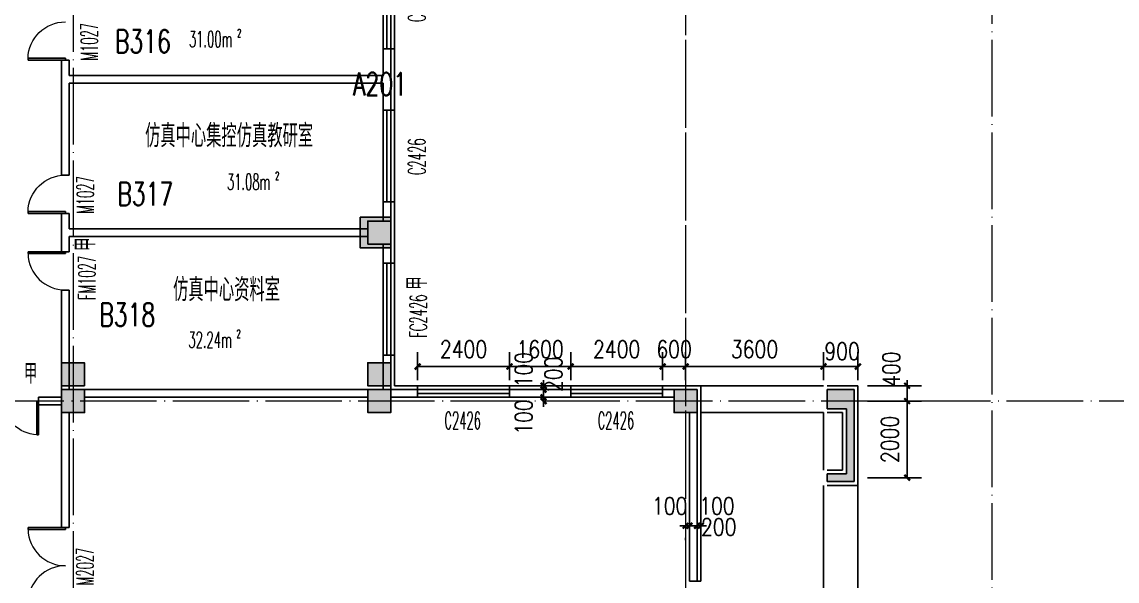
# Model space of a CAD drawing. Extents: x 1417642 to 3570900, y 124798 to 1191112.
# Drawn here: x 1523675 to 1552280, y 407695 to 422296 of the extents above; entities that cross this region are included whole.
import ezdxf

# ---------------------------------------------------------------- set-up
doc = ezdxf.new("R2010")
doc.units = 0
doc.header["$LTSCALE"] = 1000
doc.header["$MEASUREMENT"] = 0
doc.linetypes.add('DOTE', pattern=[2.42, 2, -0.2, 0.02, -0.2])
doc.layers.get('0').update_dxf_attribs({"linetype": 'CONTINUOUS'})
doc.layers.get('Defpoints').update_dxf_attribs({"linetype": 'CONTINUOUS'})
for name, color, linetype in [('colu', 2, 'CONTINUOUS'), ('COLUMN', 9, 'CONTINUOUS'), ('DOTE', 1, 'DOTE'), ('PUB_DIM', 3, 'CONTINUOUS'), ('PUB_HATCH', 8, 'CONTINUOUS'), ('PUB_TEXT', 40, 'CONTINUOUS'), ('SPACE', 7, 'CONTINUOUS'), ('SURFACE', 6, 'CONTINUOUS'), ('tiaozheng', 20, 'CONTINUOUS'), ('WALL', 4, 'CONTINUOUS'), ('WINDOW', 2, 'CONTINUOUS'), ('WINDOW_TEXT', 7, 'CONTINUOUS'), ('填充', 252, 'CONTINUOUS'), ('柱填充', 8, 'CONTINUOUS'), ('柱填充 @ 1', 8, 'CONTINUOUS'), ('立面造型', 40, 'CONTINUOUS')]:
    doc.layers.add(name, color=color, linetype=linetype)
doc.styles.add('_TCH_SPACE', font='ROMANS', dxfattribs={"width": 0.7, "height": 5, "bigfont": 'Z'})
doc.styles.add('_TCH_WINDOW', font='ROMANS.shx', dxfattribs={"width": 0.7, "height": 400, "bigfont": 'Z.shx'})
doc.styles.add('DIM_FONT', font='SIMPLEX.shx', dxfattribs={"width": 0.8})
doc.styles.add('Z', font='ROMANS', dxfattribs={"width": 0.7, "bigfont": 'Z'})
doc.dimstyles.new('DIMN150', dxfattribs={"dimscale": 1.5, "dimtxt": 300, "dimasz": 100, "dimexe": 250, "dimexo": 300, "dimgap": 150, "dimtad": 1, "dimdec": 0, "dimzin": 0, "dimdsep": 46, "dimtxsty": 'DIM_FONT', "dimblk": 'ARCHTICK', "dimcen": 0.09, "dimdle": 1.5, "dimclrt": 7, "dimazin": 2, "dimtfac": 1, "dimtdec": 0, "dimtix": 1, "dimtmove": 2, "dimatfit": 3, "dimldrblk": 'ARCHTICK', "dimfxl": 1, "dimtolj": 1, "dimtzin": 0, "dimarcsym": 0})

# ---------------------------------------------------------------- blocks, each defined once
blk = doc.blocks.new('5873')
at = {"layer": '柱填充 @ 1', "ltscale": 1000}
for points in [[(1588828, 714085), (1589428, 714085), (1589428, 713485), (1588828, 713485)], [(1596828, 714085), (1597428, 714085), (1597428, 713485), (1596828, 713485)], [(1604828, 714085), (1605428, 714085), (1605428, 713485), (1604828, 713485)]]:
    blk.add_hatch(color=256, dxfattribs=at).paths.add_polyline_path(points)
at = {"layer": 'colu', "ltscale": 1000}
for points in [[(1588828, 714085), (1589428, 714085), (1589428, 713485), (1588828, 713485)], [(1596828, 714085), (1597428, 714085), (1597428, 713485), (1596828, 713485)], [(1604828, 714085), (1605428, 714085), (1605428, 713485), (1604828, 713485)]]:
    blk.add_lwpolyline(points, close=True, dxfattribs=at)
blk = doc.blocks.new('i89')
at = {"layer": '柱填充'}
h = blk.add_hatch(color=256, dxfattribs=at)
h.paths.add_polyline_path([(1555333, 501498), (1555333, 502098), (1554733, 502098), (1554733, 501498)])
h.paths.add_polyline_path([(1525733, 501498), (1525733, 502098), (1525133, 502098), (1525133, 501498)])
h.paths.add_polyline_path([(1517733, 501498), (1517733, 502098), (1517133, 502098), (1517133, 501498)])
h.paths.add_polyline_path([(1509733, 501498), (1509733, 502098), (1509133, 502098), (1509133, 501498)])
h.paths.add_polyline_path([(1501733, 501498), (1501733, 502098), (1501133, 502098), (1501133, 501498)])
h.paths.add_polyline_path([(1498133, 501498), (1498133, 502098), (1497533, 502098), (1497533, 501498)])
h.paths.add_polyline_path([(1498133, 529448), (1498133, 530148), (1497433, 530148), (1497433, 529448)])
h.paths.add_polyline_path([(1498133, 537448), (1498133, 538148), (1497433, 538148), (1497433, 537448)])
h.paths.add_polyline_path([(1541783, 545398), (1541783, 546098), (1541083, 546098), (1541083, 545398)])
h.paths.add_polyline_path([(1565333, 559098), (1565333, 559698), (1564733, 559698), (1564733, 559098)])
h.paths.add_polyline_path([(1565383, 549098), (1565383, 549798), (1564683, 549798), (1564683, 549098)])
h.paths.add_polyline_path([(1565333, 545498), (1565333, 546098), (1564733, 546098), (1564733, 545498)])
h.paths.add_polyline_path([(1565383, 538098), (1564683, 538098), (1564683, 537498), (1565383, 537498)])
h.paths.add_polyline_path([(1565333, 529498), (1565333, 530098), (1564733, 530098), (1564733, 529498)])
h.paths.add_polyline_path([(1565333, 519498), (1565333, 520098), (1564733, 520098), (1564733, 519498)])
h.paths.add_polyline_path([(1565333, 511498), (1565333, 512098), (1564733, 512098), (1564733, 511498)])
h.paths.add_polyline_path([(1565333, 501498), (1565333, 502098), (1564733, 502098), (1564733, 501498)])
h.paths.add_polyline_path([(1555333, 559098), (1555333, 559698), (1554733, 559698), (1554733, 559098)])
h.paths.add_polyline_path([(1555333, 549098), (1555333, 549698), (1554733, 549698), (1554733, 549098)])
h.paths.add_polyline_path([(1555333, 545498), (1555333, 546098), (1554733, 546098), (1554733, 545498)])
h.paths.add_polyline_path([(1555333, 537498), (1555333, 538098), (1554733, 538098), (1554733, 537498)])
h.paths.add_polyline_path([(1555433, 529448), (1555433, 530148), (1554733, 530148), (1554733, 529448)])
h.paths.add_polyline_path([(1555433, 519448), (1555433, 520148), (1554733, 520148), (1554733, 519448)])
h.paths.add_polyline_path([(1555433, 511498), (1555433, 512198), (1554733, 512198), (1554733, 511498)])
h.paths.add_polyline_path([(1551733, 557298), (1551733, 557898), (1551133, 557898), (1551133, 557298)])
h.paths.add_polyline_path([(1551783, 549098), (1551783, 549798), (1551083, 549798), (1551083, 549098)])
h.paths.add_polyline_path([(1551733, 545498), (1551733, 546098), (1551133, 546098), (1551133, 545498)])
h.paths.add_polyline_path([(1551733, 537498), (1551733, 538098), (1551133, 538098), (1551133, 537498)])
h.paths.add_polyline_path([(1551733, 529498), (1551733, 530098), (1551133, 530098), (1551133, 529498)])
h.paths.add_polyline_path([(1551733, 519498), (1551733, 520098), (1551133, 520098), (1551133, 519498)])
h.paths.add_polyline_path([(1551783, 511498), (1551783, 512198), (1551083, 512198), (1551083, 511498)])
h.paths.add_polyline_path([(1551733, 501498), (1551733, 502098), (1551133, 502098), (1551133, 501498)])
h.paths.add_polyline_path([(1541733, 559098), (1541733, 559698), (1541133, 559698), (1541133, 559098)])
h.paths.add_polyline_path([(1541733, 557298), (1541733, 557898), (1541133, 557898), (1541133, 557298)])
h.paths.add_polyline_path([(1541783, 549098), (1541783, 549798), (1541083, 549798), (1541083, 549098)])
h.paths.add_polyline_path([(1541733, 537498), (1541733, 538298), (1541133, 538298), (1541133, 537498)])
h.paths.add_polyline_path([(1541733, 519298), (1541733, 520098), (1541133, 520098), (1541133, 519298)])
h.paths.add_polyline_path([(1541833, 511498), (1541833, 512298), (1541033, 512298), (1541033, 511498)])
h.paths.add_polyline_path([(1541733, 501498), (1541733, 502098), (1541133, 502098), (1541133, 501498)])
h.paths.add_polyline_path([(1533733, 559098), (1533733, 559698), (1533133, 559698), (1533133, 559098)])
h.paths.add_polyline_path([(1533783, 549098), (1533783, 549798), (1533083, 549798), (1533083, 549098)])
h.paths.add_polyline_path([(1533733, 545498), (1533733, 546098), (1533133, 546098), (1533133, 545498)])
h.paths.add_polyline_path([(1533733, 537498), (1533733, 538298), (1533133, 538298), (1533133, 537498)])
h.paths.add_polyline_path([(1533733, 519298), (1533733, 520098), (1533133, 520098), (1533133, 519298)])
h.paths.add_polyline_path([(1533833, 511498), (1533833, 512298), (1533033, 512298), (1533033, 511498)])
h.paths.add_polyline_path([(1533733, 501498), (1533733, 502098), (1533133, 502098), (1533133, 501498)])
h.paths.add_polyline_path([(1525733, 559098), (1525733, 559698), (1525133, 559698), (1525133, 559098)])
h.paths.add_polyline_path([(1525783, 549098), (1525783, 549798), (1525083, 549798), (1525083, 549098)])
h.paths.add_polyline_path([(1525733, 545498), (1525733, 546098), (1525133, 546098), (1525133, 545498)])
h.paths.add_polyline_path([(1525733, 537498), (1525733, 538298), (1525133, 538298), (1525133, 537498)])
h.paths.add_polyline_path([(1525733, 519298), (1525733, 520098), (1525133, 520098), (1525133, 519298)])
h.paths.add_polyline_path([(1525833, 511498), (1525833, 512298), (1525033, 512298), (1525033, 511498)])
h.paths.add_polyline_path([(1517733, 559098), (1517733, 559698), (1517133, 559698), (1517133, 559098)])
h.paths.add_polyline_path([(1517783, 549098), (1517783, 549798), (1517083, 549798), (1517083, 549098)])
h.paths.add_polyline_path([(1517733, 545498), (1517733, 546098), (1517133, 546098), (1517133, 545498)])
h.paths.add_polyline_path([(1517733, 537498), (1517733, 538298), (1517133, 538298), (1517133, 537498)])
h.paths.add_polyline_path([(1517733, 519298), (1517733, 520098), (1517133, 520098), (1517133, 519298)])
h.paths.add_polyline_path([(1517833, 511498), (1517833, 512298), (1517033, 512298), (1517033, 511498)])
h.paths.add_polyline_path([(1509733, 559098), (1509733, 559698), (1509133, 559698), (1509133, 559098)])
h.paths.add_polyline_path([(1509783, 549098), (1509783, 549798), (1509083, 549798), (1509083, 549098)])
h.paths.add_polyline_path([(1509733, 545498), (1509733, 546098), (1509133, 546098), (1509133, 545498)])
h.paths.add_polyline_path([(1509733, 537498), (1509733, 538298), (1509133, 538298), (1509133, 537498)])
h.paths.add_polyline_path([(1509733, 519298), (1509733, 520098), (1509133, 520098), (1509133, 519298)])
h.paths.add_polyline_path([(1509833, 511498), (1509833, 512298), (1509033, 512298), (1509033, 511498)])
h.paths.add_polyline_path([(1509733, 480798), (1509733, 481398), (1509133, 481398), (1509133, 480798)])
h.paths.add_polyline_path([(1501733, 559098), (1501733, 559698), (1501133, 559698), (1501133, 559098)])
h.paths.add_polyline_path([(1501733, 549098), (1501733, 549698), (1501133, 549698), (1501133, 549098)])
h.paths.add_polyline_path([(1501733, 545498), (1501733, 546098), (1501133, 546098), (1501133, 545498)])
h.paths.add_polyline_path([(1501733, 537498), (1501733, 538098), (1501133, 538098), (1501133, 537498)])
h.paths.add_polyline_path([(1501733, 529498), (1501733, 530098), (1501133, 530098), (1501133, 529498)])
h.paths.add_polyline_path([(1501733, 519498), (1501733, 520098), (1501133, 520098), (1501133, 519498)])
h.paths.add_polyline_path([(1501833, 511498), (1501833, 512198), (1501133, 512198), (1501133, 511498)])
h.paths.add_polyline_path([(1501733, 480798), (1501733, 481398), (1501133, 481398), (1501133, 480798)])
h.paths.add_polyline_path([(1498133, 559098), (1498133, 559698), (1497533, 559698), (1497533, 559098)])
h.paths.add_polyline_path([(1498183, 549098), (1498183, 549798), (1497483, 549798), (1497483, 549098)])
h.paths.add_polyline_path([(1498133, 545498), (1498133, 546098), (1497533, 546098), (1497533, 545498)])
h.paths.add_polyline_path([(1498133, 519448), (1498133, 520148), (1497433, 520148), (1497433, 519448)])
h.paths.add_polyline_path([(1498133, 511448), (1498133, 512148), (1497433, 512148), (1497433, 511448)])
h.paths.add_polyline_path([(1498133, 480798), (1498133, 481398), (1497533, 481398), (1497533, 480798)])
h.paths.add_polyline_path([(1488133, 559098), (1488133, 559698), (1487533, 559698), (1487533, 559098)])
h.paths.add_polyline_path([(1488233, 549098), (1488233, 549798), (1487533, 549798), (1487533, 549098)])
h.paths.add_polyline_path([(1488133, 545498), (1488133, 546098), (1487533, 546098), (1487533, 545498)])
h.paths.add_polyline_path([(1488133, 537498), (1488133, 538098), (1487533, 538098), (1487533, 537498)])
h.paths.add_polyline_path([(1488133, 529498), (1488133, 530098), (1487533, 530098), (1487533, 529498)])
h.paths.add_polyline_path([(1488133, 519498), (1488133, 520098), (1487533, 520098), (1487533, 519498)])
h.paths.add_polyline_path([(1488133, 511498), (1488133, 512098), (1487533, 512098), (1487533, 511498)])
h.paths.add_polyline_path([(1488133, 501498), (1488133, 502098), (1487533, 502098), (1487533, 501498)])
h.paths.add_polyline_path([(1488133, 480798), (1488133, 481398), (1487533, 481398), (1487533, 480798)])
h.paths.add_polyline_path([(1498133, 484398), (1498133, 485198), (1497433, 485198), (1497433, 484398)])
h.paths.add_polyline_path([(1498134, 496298), (1498134, 497098), (1497433, 497098), (1497433, 496298)])
h.paths.add_polyline_path([(1487533, 497098), (1487533, 496298), (1488233, 496298), (1488233, 497098)])
h.paths.add_polyline_path([(1487533, 485198), (1487533, 484398), (1488233, 484398), (1488233, 485198)])
h.paths.add_polyline_path([(1509733, 496298), (1509733, 497098), (1509033, 497098), (1509033, 496298)])
h.paths.add_polyline_path([(1509733, 484398), (1509733, 485198), (1509033, 485198), (1509033, 484398)])
blk.add_hatch(color=256, dxfattribs=at).paths.add_polyline_path([(1508934, 485198), (1509032, 485198), (1509032, 484398), (1508934, 484398)])
at = {"layer": 'colu'}
for points in [[(1509733, 484398), (1509733, 485198), (1508933, 485198), (1508933, 484398)], [(1501733, 480798), (1501733, 481398), (1501133, 481398), (1501133, 480798)], [(1509733, 480798), (1509733, 481398), (1509133, 481398), (1509133, 480798)]]:
    blk.add_lwpolyline(points, close=True, dxfattribs=at)
blk = doc.blocks.new('_ArchTick')
at = {"color": 0, "linetype": 'ByBlock', "const_width": 0.4}
blk.add_lwpolyline([(-0.5, -0.5), (0.5, 0.5)], dxfattribs=at)
blk = doc.blocks.new('*D1655')
at = {"layer": 'Defpoints', "color": 0}
for p in [(1541010, 409277), (1541110, 409277), (1541110, 409140)]:
    blk.add_point(p, dxfattribs=at)
at = {"layer": 'PUB_DIM', "color": 0, "lineweight": -2}
for p, q in [((1541010, 409140), (1540860, 409140)), ((1541010, 409140), (1541110, 409140)), ((1541110, 409140), (1541260, 409140)), ((1541010, 408827), (1541010, 408765)), ((1541110, 408827), (1541110, 408765))]:
    blk.add_line(p, q, dxfattribs=at)
at = {"layer": 'PUB_DIM', "color": 0, "lineweight": -2, "xscale": 150, "yscale": 150, "zscale": 150}
blk.add_blockref('_ArchTick', (1541010, 409140), dxfattribs=at)
at = {"layer": 'PUB_DIM', "color": 0, "lineweight": -2, "xscale": 150, "yscale": 150, "zscale": 150, "rotation": 180}
blk.add_blockref('_ArchTick', (1541110, 409140), dxfattribs=at)
at = {"layer": 'PUB_DIM', "color": 7, "insert": (1540593, 409657), "char_height": 450, "attachment_point": 5, "style": 'DIM_FONT'}
blk.add_mtext('\\A1;100', dxfattribs=at)
blk = doc.blocks.new('*D1656')
at = {"layer": 'Defpoints', "color": 0}
for p in [(1541110, 409277), (1541310, 409277), (1541310, 409140)]:
    blk.add_point(p, dxfattribs=at)
at = {"layer": 'PUB_DIM', "color": 0, "lineweight": -2}
for p, q in [((1541110, 409140), (1540960, 409140)), ((1541110, 409140), (1541310, 409140)), ((1541310, 409140), (1541460, 409140)), ((1541110, 408827), (1541110, 408765)), ((1541310, 408827), (1541310, 408765))]:
    blk.add_line(p, q, dxfattribs=at)
at = {"layer": 'PUB_DIM', "color": 0, "lineweight": -2, "xscale": 150, "yscale": 150, "zscale": 150}
blk.add_blockref('_ArchTick', (1541110, 409140), dxfattribs=at)
at = {"layer": 'PUB_DIM', "color": 0, "lineweight": -2, "xscale": 150, "yscale": 150, "zscale": 150, "rotation": 180}
blk.add_blockref('_ArchTick', (1541310, 409140), dxfattribs=at)
at = {"layer": 'PUB_DIM', "color": 7, "insert": (1541875, 409109), "char_height": 450, "attachment_point": 5, "style": 'DIM_FONT'}
blk.add_mtext('\\A1;200', dxfattribs=at)
blk = doc.blocks.new('*D1657')
at = {"layer": 'Defpoints', "color": 0}
for p in [(1541310, 409277), (1541410, 409277), (1541410, 409140)]:
    blk.add_point(p, dxfattribs=at)
at = {"layer": 'PUB_DIM', "color": 0, "lineweight": -2}
for p, q in [((1541310, 409140), (1541160, 409140)), ((1541310, 409140), (1541410, 409140)), ((1541410, 409140), (1541560, 409140)), ((1541310, 408827), (1541310, 408765)), ((1541410, 408827), (1541410, 408765))]:
    blk.add_line(p, q, dxfattribs=at)
at = {"layer": 'PUB_DIM', "color": 0, "lineweight": -2, "xscale": 150, "yscale": 150, "zscale": 150}
blk.add_blockref('_ArchTick', (1541310, 409140), dxfattribs=at)
at = {"layer": 'PUB_DIM', "color": 0, "lineweight": -2, "xscale": 150, "yscale": 150, "zscale": 150, "rotation": 180}
blk.add_blockref('_ArchTick', (1541410, 409140), dxfattribs=at)
at = {"layer": 'PUB_DIM', "color": 7, "insert": (1541828, 409657), "char_height": 450, "attachment_point": 5, "style": 'DIM_FONT'}
blk.add_mtext('\\A1;100', dxfattribs=at)
blk = doc.blocks.new('*D1658')
at = {"layer": 'Defpoints', "color": 0}
for p in [(1537299, 412795), (1537356, 412795), (1537356, 412695)]:
    blk.add_point(p, dxfattribs=at)
at = {"layer": 'PUB_DIM', "color": 0, "lineweight": -2}
for p, q in [((1536906, 412795), (1536924, 412795)), ((1537299, 412795), (1537299, 412945)), ((1537299, 412695), (1537299, 412795)), ((1536906, 412695), (1536924, 412695)), ((1537299, 412695), (1537299, 412545))]:
    blk.add_line(p, q, dxfattribs=at)
at = {"layer": 'PUB_DIM', "color": 0, "lineweight": -2, "xscale": 150, "yscale": 150, "zscale": 150}
for p, rotation in [((1537299, 412795), 270), ((1537299, 412695), 90)]:
    blk.add_blockref('_ArchTick', p, dxfattribs=dict(at, rotation=rotation))
at = {"layer": 'PUB_DIM', "color": 7, "insert": (1536781, 413213), "char_height": 450, "attachment_point": 5, "rotation": 90, "style": 'DIM_FONT'}
blk.add_mtext('\\A1;100', dxfattribs=at)
blk = doc.blocks.new('*D1659')
at = {"layer": 'Defpoints', "color": 0}
for p in [(1537299, 412695), (1537356, 412695), (1537356, 412495)]:
    blk.add_point(p, dxfattribs=at)
at = {"layer": 'PUB_DIM', "color": 0, "lineweight": -2}
for p, q in [((1537299, 412695), (1537299, 412845)), ((1536906, 412695), (1536924, 412695)), ((1536906, 412495), (1536924, 412495)), ((1537299, 412495), (1537299, 412695)), ((1537299, 412495), (1537299, 412345))]:
    blk.add_line(p, q, dxfattribs=at)
at = {"layer": 'PUB_DIM', "color": 0, "lineweight": -2, "xscale": 150, "yscale": 150, "zscale": 150}
for p, rotation in [((1537299, 412695), 270), ((1537299, 412495), 90)]:
    blk.add_blockref('_ArchTick', p, dxfattribs=dict(at, rotation=rotation))
at = {"layer": 'PUB_DIM', "color": 7, "insert": (1537558, 413094), "char_height": 450, "attachment_point": 5, "rotation": 90, "style": 'DIM_FONT'}
blk.add_mtext('\\A1;200', dxfattribs=at)
blk = doc.blocks.new('*D1660')
at = {"layer": 'Defpoints', "color": 0}
for p in [(1537299, 412495), (1537356, 412495), (1537356, 412395)]:
    blk.add_point(p, dxfattribs=at)
at = {"layer": 'PUB_DIM', "color": 0, "lineweight": -2}
for p, q in [((1536906, 412495), (1536924, 412495)), ((1537299, 412495), (1537299, 412645)), ((1537299, 412395), (1537299, 412495)), ((1536906, 412395), (1536924, 412395)), ((1537299, 412395), (1537299, 412245))]:
    blk.add_line(p, q, dxfattribs=at)
at = {"layer": 'PUB_DIM', "color": 0, "lineweight": -2, "xscale": 150, "yscale": 150, "zscale": 150}
for p, rotation in [((1537299, 412495), 270), ((1537299, 412395), 90)]:
    blk.add_blockref('_ArchTick', p, dxfattribs=dict(at, rotation=rotation))
at = {"layer": 'PUB_DIM', "color": 7, "insert": (1536781, 411978), "char_height": 450, "attachment_point": 5, "rotation": 90, "style": 'DIM_FONT'}
blk.add_mtext('\\A1;100', dxfattribs=at)
blk = doc.blocks.new('*D1752')
at = {"layer": 'Defpoints', "color": 0}
for p in [(1545310, 412795), (1546796, 412795), (1545310, 412395)]:
    blk.add_point(p, dxfattribs=at)
at = {"layer": 'PUB_DIM', "color": 0, "lineweight": -2}
for p, q in [((1545760, 412795), (1547171, 412795)), ((1546796, 412795), (1546796, 412945)), ((1546796, 412395), (1546796, 412795)), ((1545760, 412395), (1547171, 412395)), ((1546796, 412395), (1546796, 412245))]:
    blk.add_line(p, q, dxfattribs=at)
at = {"layer": 'PUB_DIM', "color": 0, "lineweight": -2, "xscale": 150, "yscale": 150, "zscale": 150}
for p, rotation in [((1546796, 412795), 270), ((1546796, 412395), 90)]:
    blk.add_blockref('_ArchTick', p, dxfattribs=dict(at, rotation=rotation))
at = {"layer": 'PUB_DIM', "color": 7, "insert": (1546383, 413229), "char_height": 450, "attachment_point": 5, "rotation": 90, "style": 'DIM_FONT'}
blk.add_mtext('\\A1;400', dxfattribs=at)
blk = doc.blocks.new('*D1753')
at = {"layer": 'Defpoints', "color": 0}
for p in [(1545310, 412395), (1546796, 412395), (1545310, 410395)]:
    blk.add_point(p, dxfattribs=at)
at = {"layer": 'PUB_DIM', "color": 0, "lineweight": -2}
for p, q in [((1545760, 412395), (1547171, 412395)), ((1546796, 410393), (1546796, 412398)), ((1545760, 410395), (1547171, 410395))]:
    blk.add_line(p, q, dxfattribs=at)
at = {"layer": 'PUB_DIM', "color": 0, "lineweight": -2, "xscale": 150, "yscale": 150, "zscale": 150}
for p, rotation in [((1546796, 412395), 90), ((1546796, 410395), 270)]:
    blk.add_blockref('_ArchTick', p, dxfattribs=dict(at, rotation=rotation))
at = {"layer": 'PUB_DIM', "color": 7, "insert": (1546346, 411395), "char_height": 450, "attachment_point": 5, "rotation": 90, "style": 'DIM_FONT'}
blk.add_mtext('\\A1;2000', dxfattribs=at)
blk = doc.blocks.new('*D2309')
at = {"layer": 'Defpoints', "color": 0}
for p in [(1545510, 413298), (1544610, 412495), (1545510, 412495)]:
    blk.add_point(p, dxfattribs=at)
at = {"layer": 'PUB_DIM', "color": 0, "lineweight": -2}
for p, q in [((1544610, 412945), (1544610, 413673)), ((1545510, 412945), (1545510, 413673)), ((1544608, 413298), (1545513, 413298))]:
    blk.add_line(p, q, dxfattribs=at)
at = {"layer": 'PUB_DIM', "color": 0, "lineweight": -2, "xscale": 150, "yscale": 150, "zscale": 150, "rotation": 180}
blk.add_blockref('_ArchTick', (1544610, 413298), dxfattribs=at)
at = {"layer": 'PUB_DIM', "color": 0, "lineweight": -2, "xscale": 150, "yscale": 150, "zscale": 150}
blk.add_blockref('_ArchTick', (1545510, 413298), dxfattribs=at)
at = {"layer": 'PUB_DIM', "color": 7, "insert": (1545097, 413697), "char_height": 450, "attachment_point": 5, "style": 'DIM_FONT'}
blk.add_mtext('\\A1;900', dxfattribs=at)
blk = doc.blocks.new('*D2310')
at = {"layer": 'Defpoints', "color": 0}
for p in [(1544610, 413298), (1541010, 412495), (1544610, 412495)]:
    blk.add_point(p, dxfattribs=at)
at = {"layer": 'PUB_DIM', "color": 0, "lineweight": -2}
for p, q in [((1541010, 412945), (1541010, 413673)), ((1544610, 412945), (1544610, 413673)), ((1541008, 413298), (1544613, 413298))]:
    blk.add_line(p, q, dxfattribs=at)
at = {"layer": 'PUB_DIM', "color": 0, "lineweight": -2, "xscale": 150, "yscale": 150, "zscale": 150, "rotation": 180}
blk.add_blockref('_ArchTick', (1541010, 413298), dxfattribs=at)
at = {"layer": 'PUB_DIM', "color": 0, "lineweight": -2, "xscale": 150, "yscale": 150, "zscale": 150}
blk.add_blockref('_ArchTick', (1544610, 413298), dxfattribs=at)
at = {"layer": 'PUB_DIM', "color": 7, "insert": (1542810, 413748), "char_height": 450, "attachment_point": 5, "style": 'DIM_FONT'}
blk.add_mtext('\\A1;3600', dxfattribs=at)
blk = doc.blocks.new('*D2311')
at = {"layer": 'Defpoints', "color": 0}
for p in [(1541010, 413298), (1540410, 412495), (1541010, 412495)]:
    blk.add_point(p, dxfattribs=at)
at = {"layer": 'PUB_DIM', "color": 0, "lineweight": -2}
for p, q in [((1540410, 412945), (1540410, 413673)), ((1541010, 412945), (1541010, 413673)), ((1540410, 413298), (1540260, 413298)), ((1540410, 413298), (1541010, 413298)), ((1541010, 413298), (1541160, 413298))]:
    blk.add_line(p, q, dxfattribs=at)
at = {"layer": 'PUB_DIM', "color": 0, "lineweight": -2, "xscale": 150, "yscale": 150, "zscale": 150}
blk.add_blockref('_ArchTick', (1540410, 413298), dxfattribs=at)
at = {"layer": 'PUB_DIM', "color": 0, "lineweight": -2, "xscale": 150, "yscale": 150, "zscale": 150, "rotation": 180}
blk.add_blockref('_ArchTick', (1541010, 413298), dxfattribs=at)
at = {"layer": 'PUB_DIM', "color": 7, "insert": (1540710, 413748), "char_height": 450, "attachment_point": 5, "style": 'DIM_FONT'}
blk.add_mtext('\\A1;600', dxfattribs=at)
blk = doc.blocks.new('*D2312')
at = {"layer": 'Defpoints', "color": 0}
for p in [(1540410, 413298), (1538010, 412495), (1540410, 412495)]:
    blk.add_point(p, dxfattribs=at)
at = {"layer": 'PUB_DIM', "color": 0, "lineweight": -2}
for p, q in [((1538010, 412945), (1538010, 413673)), ((1540410, 412945), (1540410, 413673)), ((1538008, 413298), (1540413, 413298))]:
    blk.add_line(p, q, dxfattribs=at)
at = {"layer": 'PUB_DIM', "color": 0, "lineweight": -2, "xscale": 150, "yscale": 150, "zscale": 150, "rotation": 180}
blk.add_blockref('_ArchTick', (1538010, 413298), dxfattribs=at)
at = {"layer": 'PUB_DIM', "color": 0, "lineweight": -2, "xscale": 150, "yscale": 150, "zscale": 150}
blk.add_blockref('_ArchTick', (1540410, 413298), dxfattribs=at)
at = {"layer": 'PUB_DIM', "color": 7, "insert": (1539210, 413748), "char_height": 450, "attachment_point": 5, "style": 'DIM_FONT'}
blk.add_mtext('\\A1;2400', dxfattribs=at)
blk = doc.blocks.new('*D2313')
at = {"layer": 'Defpoints', "color": 0}
for p in [(1538010, 413298), (1536410, 412495), (1538010, 412495)]:
    blk.add_point(p, dxfattribs=at)
at = {"layer": 'PUB_DIM', "color": 0, "lineweight": -2}
for p, q in [((1536410, 412945), (1536410, 413673)), ((1538010, 412945), (1538010, 413673)), ((1536410, 413298), (1536260, 413298)), ((1536410, 413298), (1538010, 413298)), ((1538010, 413298), (1538160, 413298))]:
    blk.add_line(p, q, dxfattribs=at)
at = {"layer": 'PUB_DIM', "color": 0, "lineweight": -2, "xscale": 150, "yscale": 150, "zscale": 150}
blk.add_blockref('_ArchTick', (1536410, 413298), dxfattribs=at)
at = {"layer": 'PUB_DIM', "color": 0, "lineweight": -2, "xscale": 150, "yscale": 150, "zscale": 150, "rotation": 180}
blk.add_blockref('_ArchTick', (1538010, 413298), dxfattribs=at)
at = {"layer": 'PUB_DIM', "color": 7, "insert": (1537210, 413748), "char_height": 450, "attachment_point": 5, "style": 'DIM_FONT'}
blk.add_mtext('\\A1;1600', dxfattribs=at)
blk = doc.blocks.new('*D2314')
at = {"layer": 'Defpoints', "color": 0}
for p in [(1536410, 413298), (1534010, 412495), (1536410, 412495)]:
    blk.add_point(p, dxfattribs=at)
at = {"layer": 'PUB_DIM', "color": 0, "lineweight": -2}
for p, q in [((1534010, 412945), (1534010, 413673)), ((1536410, 412945), (1536410, 413673)), ((1534008, 413298), (1536413, 413298))]:
    blk.add_line(p, q, dxfattribs=at)
at = {"layer": 'PUB_DIM', "color": 0, "lineweight": -2, "xscale": 150, "yscale": 150, "zscale": 150, "rotation": 180}
blk.add_blockref('_ArchTick', (1534010, 413298), dxfattribs=at)
at = {"layer": 'PUB_DIM', "color": 0, "lineweight": -2, "xscale": 150, "yscale": 150, "zscale": 150}
blk.add_blockref('_ArchTick', (1536410, 413298), dxfattribs=at)
at = {"layer": 'PUB_DIM', "color": 7, "insert": (1535210, 413748), "char_height": 450, "attachment_point": 5, "style": 'DIM_FONT'}
blk.add_mtext('\\A1;2400', dxfattribs=at)
blk = doc.blocks.new('_FZH')
blk.add_lwpolyline([(-0.5, -0.5), (0.5, -0.5), (0.5, 0.5), (-0.5, 0.5)], close=True)
at = {"layer": 'PUB_HATCH'}
blk.add_solid([(-0.5, -0.5), (0.5, -0.5), (-0.5, 0.5), (0.5, 0.5)], dxfattribs=at)
blk = doc.blocks.new('$TCHSYS$WIN2D')
for p, q in [((-0.5, 0.5), (0.5, 0.5)), ((-0.5, 0.5), (-0.5, -0.5)), ((0.5, 0.5), (0.5, -0.5)), ((0.5, 0.167), (-0.5, 0.167)), ((0.5, -0.167), (-0.5, -0.167)), ((-0.5, -0.5), (0.5, -0.5))]:
    blk.add_line(p, q)
blk = doc.blocks.new('$DorLib2D$00000002')
for p, q in [((-0.5, 0), (-0.5, 0.4875)), ((-0.475, 0.4875), (-0.5, 0.4875)), ((-0.475, 0), (-0.475, 0.4875)), ((0.475, 0), (0.475, 0.4875)), ((0.475, 0.4875), (0.5, 0.4875)), ((0.5, 0), (0.5, 0.4875)), ((-0.5, 0), (-0.475, 0)), ((0.5, 0), (0.475, 0))]:
    blk.add_line(p, q)
at = {"lineweight": 13}
for centre, start, end in [((-0.4875, 0), 0, 88.53072), ((0.4875, 0), 91.46928, 180)]:
    blk.add_arc(centre, 0.4875, start, end, dxfattribs=at)
blk = doc.blocks.new('$DorLib2D$00000001')
for p, q in [((0.45, 0.975), (0.5, 0.975)), ((0.45, 0), (0.45, 0.975)), ((0.5, 0), (0.5, 0.975)), ((0.5, 0), (0.45, 0))]:
    blk.add_line(p, q)
at = {"lineweight": 13}
blk.add_arc((0.475, 0), 0.975, 91.4693, 180, dxfattribs=at)

msp = doc.modelspace()

# ---------------------------------------------------------------- hatches: boundary and pattern name
at = {"layer": 'PUB_HATCH'}
for points in [[(1545210.3, 412195.5), (1545410.3, 412695.5), (1544710.3, 412695.5), (1544710.3, 412195.5)], [(1545210.3, 410495.5), (1545410.3, 410295.5), (1545410.3, 412695.5), (1545210.3, 412195.5)], [(1545410.3, 410295.5), (1545210.3, 410495.5), (1544710.3, 410495.5), (1544710.3, 410295.5)]]:
    msp.add_hatch(color=256, dxfattribs=at).paths.add_polyline_path(points)

# ---------------------------------------------------------------- linework, layer by layer
at = {"layer": 'DOTE', "lineweight": 0}
for points in [[(1541010.3, 496846.8), (1541010.3, 385594.9)], [(1549010.3, 496846.8), (1549010.3, 385594.9)], [(1541010.3, 496546.8), (1541010.3, 385594.9)], [(1525010.3, 469495.5), (1525010.3, 385594.9)], [(1597373.8, 412395.5), (1431783.9, 412395.5)]]:
    msp.add_lwpolyline(points, dxfattribs=at)
at = {"layer": 'SURFACE'}
for p, q in [((1533410.3, 421595.4), (1533310.3, 421595.5)), ((1533410.3, 420795.4), (1533410.3, 421595.4)), ((1533410.3, 419995.5), (1533410.3, 420795.5)), ((1533410.3, 419995.5), (1533310.3, 419995.5)), ((1533410.3, 417595.5), (1533310.3, 417595.5)), ((1533410.3, 416795.5), (1533410.3, 417595.5)), ((1533410.3, 415995.5), (1533410.3, 416795.5)), ((1533410.3, 415995.5), (1533310.3, 415995.5)), ((1533410.3, 413595.5), (1533310.3, 413595.5)), ((1533410.3, 412795.5), (1533410.3, 413595.5)), ((1534010.3, 412795.5), (1533410.3, 412795.5)), ((1534010.3, 412795.5), (1534010.3, 412695.5)), ((1536410.3, 412795.5), (1536410.3, 412695.5)), ((1538010.3, 412795.5), (1536410.3, 412795.5)), ((1538010.3, 412795.5), (1538010.3, 412695.5)), ((1540410.3, 412795.5), (1540410.3, 412695.5)), ((1541410.3, 412795.5), (1540410.3, 412795.5)), ((1541410.3, 407695.5), (1541410.3, 412795.5)), ((1545510.3, 412795.5), (1544710.3, 412795.5)), ((1545510.3, 410195.5), (1545510.3, 412795.5)), ((1545110.3, 412095.5), (1544710.3, 412095.5)), ((1545110.3, 410595.5), (1545110.3, 412095.5)), ((1545110.3, 410595.5), (1544710.3, 410595.5)), ((1545510.3, 410195.5), (1544710.3, 410195.5)), ((1541410.3, 407695.5), (1541310.3, 407695.5))]:
    msp.add_line(p, q, dxfattribs=at)
at = {"layer": 'WALL'}
for p, q in [((1533310.3, 421595.5), (1533110.3, 421595.5)), ((1533110.3, 421595.5), (1533110.3, 420895.5)), ((1533310.3, 420795.4), (1533310.3, 421595.5)), ((1524910.3, 421295.6), (1524710.3, 421295.6)), ((1524710.3, 421295.6), (1524710.3, 420795.5)), ((1524910.3, 420895.5), (1524910.3, 421295.6)), ((1524710.3, 420795.5), (1524710.3, 418295.6)), ((1533110.3, 420895.5), (1524910.3, 420895.5)), ((1533310.3, 419995.5), (1533310.3, 420795.5)), ((1533110.3, 420695.5), (1524910.3, 420695.5)), ((1524910.3, 418295.6), (1524910.3, 420695.5)), ((1533110.3, 420695.5), (1533110.3, 419995.5)), ((1533110.3, 419995.5), (1533310.3, 419995.5)), ((1524710.3, 418295.6), (1524910.3, 418295.6)), ((1533310.3, 417595.5), (1533110.3, 417595.5)), ((1533110.3, 417595.5), (1533110.3, 417095.5)), ((1533310.3, 417095.5), (1533310.3, 417595.5)), ((1524910.3, 417295.6), (1524710.3, 417295.6)), ((1524710.3, 417295.6), (1524710.3, 416795.5)), ((1524910.3, 416895.5), (1524910.3, 417295.6)), ((1524710.3, 416795.5), (1524710.3, 416295.3)), ((1532710.3, 416895.5), (1524910.3, 416895.5)), ((1524910.3, 416295.3), (1524910.3, 416695.5)), ((1532710.3, 416695.5), (1524910.3, 416695.5)), ((1533110.3, 416495.5), (1533110.3, 415995.5)), ((1533310.3, 415995.5), (1533310.3, 416495.5)), ((1524710.3, 416295.3), (1524910.3, 416295.3)), ((1533110.3, 415995.5), (1533310.3, 415995.5)), ((1524910.3, 415295.3), (1524710.3, 415295.3)), ((1524710.3, 415295.3), (1524710.3, 412695.5)), ((1524910.3, 412695.5), (1524910.3, 415295.3)), ((1533310.3, 413595.5), (1533110.3, 413595.5)), ((1533110.3, 413595.5), (1533110.3, 412695.5)), ((1533310.3, 412695.5), (1533310.3, 413595.5)), ((1524710.3, 412495.5), (1524110.3, 412495.5)), ((1524110.3, 412495.5), (1524110.3, 412295.5)), ((1532710.3, 412695.5), (1525310.3, 412695.5)), ((1532710.3, 412495.5), (1525310.3, 412495.5)), ((1534010.3, 412695.5), (1533310.3, 412695.5)), ((1533310.3, 412495.5), (1534010.3, 412495.5)), ((1534010.3, 412495.5), (1534010.3, 412695.5)), ((1538010.3, 412695.5), (1536410.3, 412695.5)), ((1536410.3, 412695.5), (1536410.3, 412495.5)), ((1536410.3, 412495.5), (1538010.3, 412495.5)), ((1538010.3, 412495.5), (1538010.3, 412695.5)), ((1540710.3, 412695.5), (1540410.3, 412695.5)), ((1540410.3, 412695.5), (1540410.3, 412495.5)), ((1540410.3, 412495.5), (1540710.3, 412495.5)), ((1545410.3, 412695.5), (1544710.3, 412695.5)), ((1544710.3, 412195.5), (1544710.3, 412695.5)), ((1545410.3, 410295.5), (1545410.3, 412695.5)), ((1524110.3, 412295.5), (1524710.3, 412295.5)), ((1545210.3, 412195.5), (1544710.3, 412195.5)), ((1545210.3, 410495.5), (1545210.3, 412195.5)), ((1524710.3, 412095.5), (1524710.3, 409095.5)), ((1524910.3, 409095.5), (1524910.3, 412095.5)), ((1541110.3, 412095.5), (1541110.3, 407695.5)), ((1541310.3, 407695.5), (1541310.3, 412095.5)), ((1545210.3, 410495.5), (1544710.3, 410495.5)), ((1544710.3, 410295.5), (1544710.3, 410495.5)), ((1545410.3, 410295.5), (1544710.3, 410295.5)), ((1524710.3, 409095.5), (1524910.3, 409095.5)), ((1541110.3, 407695.5), (1541310.3, 407695.5))]:
    msp.add_line(p, q, dxfattribs=at)
at = {"layer": '立面造型'}
for p, q in [((1544610.3, 412795.5), (1541410.3, 412795.5)), ((1544610.3, 412095.5), (1541410.3, 412095.5)), ((1544610.3, 410595.5), (1544610.3, 412095.5)), ((1544610.3, 410195.5), (1544610.3, 393395.5)), ((1545510.3, 410195.5), (1545510.3, 393395.5))]:
    msp.add_line(p, q, dxfattribs=at)

# ---------------------------------------------------------------- block references
at = {"layer": 'COLUMN', "lineweight": 0, "xscale": 600, "yscale": 600, "zscale": 600}
for p in [(1533010.3, 416795.5), (1525010.3, 412395.5), (1533010.3, 412395.5), (1541010.3, 412395.5)]:
    msp.add_blockref('_FZH', p, dxfattribs=at)
at = {"layer": 'tiaozheng'}
for name, p in [('i89', (23577.2, -68002.8)), ('5873', (-64117.3, -301389.9))]:
    msp.add_blockref(name, p, dxfattribs=at)
at = {"layer": 'WINDOW', "color": 2}
ref = msp.add_blockref('$TCHSYS$WIN2D', (1533260.4, 422795.5), dxfattribs=dict(at, xscale=2400, yscale=300, zscale=2400, rotation=89.99542089110581))
ref.add_attrib('A', 'C2426', (1534213.2, 422296.7), dxfattribs={"layer": 'WINDOW_TEXT', "color": 2, "height": 446.25, "rotation": 89.99542, "style": '_TCH_WINDOW', "width": 0.494118})
at = {"layer": 'WINDOW', "lineweight": 0}
ref = msp.add_blockref('$DorLib2D$00000001', (1524810.3, 421795.6), dxfattribs=dict(at, xscale=-1000, yscale=1000, zscale=-1000, rotation=90.00000000000668))
ref.add_attrib('A', 'M1027', (1525656.6, 421286.4), dxfattribs={"layer": 'WINDOW_TEXT', "lineweight": 0, "height": 446.25, "rotation": 90, "style": '_TCH_WINDOW', "width": 0.494118})
at = {"layer": 'WINDOW', "color": 2}
ref = msp.add_blockref('$TCHSYS$WIN2D', (1533260.3, 418795.5), dxfattribs=dict(at, xscale=2400, yscale=300, zscale=2400, rotation=90))
ref.add_attrib('A', 'C2426', (1534213.2, 418296.7), dxfattribs={"layer": 'WINDOW_TEXT', "color": 2, "height": 446.25, "rotation": 90, "style": '_TCH_WINDOW', "width": 0.494118})
at = {"layer": 'WINDOW', "lineweight": 0}
ref = msp.add_blockref('$DorLib2D$00000001', (1524810.3, 417795.6), dxfattribs=dict(at, xscale=-1000, yscale=1000, zscale=-1000, rotation=90.00000000000668))
ref.add_attrib('A', 'M1027', (1525556.6, 417286.4), dxfattribs={"layer": 'WINDOW_TEXT', "lineweight": 0, "height": 446.25, "rotation": 90, "style": '_TCH_WINDOW', "width": 0.494118})
for name, p, xscale, yscale, zscale, rotation in [('$DorLib2D$00000001', (1524810.3, 415795.3), 1000, 1000, 1000, 90.00000000000304), ('$DorLib2D$00000002', (1523210.3, 412395.5), -1800, 1800, -1800, 180)]:
    msp.add_blockref(name, p, dxfattribs=dict(at, xscale=xscale, yscale=yscale, zscale=zscale, rotation=rotation))
at = {"layer": 'WINDOW', "color": 2, "xscale": 2400, "yscale": 300, "zscale": 2400, "rotation": 90}
msp.add_blockref('$TCHSYS$WIN2D', (1533260.3, 414795.5), dxfattribs=at)
at = {"layer": 'WINDOW', "color": 2}
ref = msp.add_blockref('$TCHSYS$WIN2D', (1535210.3, 412645.5), dxfattribs=dict(at, xscale=2400, yscale=-300, zscale=2400, rotation=180))
ref.add_attrib('A', 'C2426', (1534711.5, 411664.8), dxfattribs={"layer": 'WINDOW_TEXT', "color": 2, "height": 446.25, "style": '_TCH_WINDOW', "width": 0.494118})
ref = msp.add_blockref('$TCHSYS$WIN2D', (1539210.3, 412645.5), dxfattribs=dict(at, xscale=2400, yscale=-300, zscale=2400, rotation=180))
ref.add_attrib('A', 'C2426', (1538711.5, 411664.8), dxfattribs={"layer": 'WINDOW_TEXT', "color": 2, "height": 446.25, "style": '_TCH_WINDOW', "width": 0.494118})
at = {"layer": 'WINDOW', "lineweight": 0}
ref = msp.add_blockref('$DorLib2D$00000002', (1524810.3, 408095.5), dxfattribs=dict(at, xscale=2000, yscale=2000, zscale=2000, rotation=90))
ref.add_attrib('A', 'M2027', (1525545.9, 407586.2), dxfattribs={"layer": 'WINDOW_TEXT', "lineweight": 0, "height": 446.25, "rotation": 90, "style": '_TCH_WINDOW', "width": 0.494118})

# ---------------------------------------------------------------- texts
at = {"layer": 'PUB_TEXT', "color": 1, "lineweight": 60, "style": 'Z', "width": 0.7}
for s, p in [('B316', (1526105.6, 421486.9)), ('A201', (1532326.2, 420372.7)), ('B317', (1526169.4, 417504.8)), ('B318', (1525699.3, 414351))]:
    msp.add_text(s, height=600, dxfattribs=at).set_placement(p)
at = {"layer": 'SPACE', "style": '_TCH_SPACE', "width": 0.525}
for s, height, p in [('31.00m', 420, (1528039.7, 421637.8)), ('2', 210, (1529299.7, 421900.3)), ('31.08m', 420, (1529030.9, 417910.6)), ('2', 210, (1530290.9, 418173.1)), ('32.24m', 420, (1528023.9, 413785.7)), ('2', 210, (1529283.9, 414048.2))]:
    msp.add_text(s, height=height, dxfattribs=at).set_placement(p)
at = {"layer": 'WINDOW_TEXT', "style": '_TCH_WINDOW'}
for s, height, width, p in [('甲', 525, 0.7, (1525596, 416317.1)), ('FM1027', 446.25, 0.494118, (1525596, 415036.1))]:
    msp.add_text(s, height=height, rotation=90, dxfattribs=dict(at, width=width)).set_placement(p)
at = {"layer": 'WINDOW_TEXT', "color": 2, "style": '_TCH_WINDOW'}
for s, height, width, p in [('甲', 525, 0.7, (1534252.6, 415301.6)), ('FC2426', 446.25, 0.494118, (1534252.6, 414052.1))]:
    msp.add_text(s, height=height, rotation=90, dxfattribs=dict(at, width=width)).set_placement(p)
at = {"layer": 'WINDOW_TEXT', "style": '_TCH_WINDOW', "width": 0.7}
msp.add_text('甲', height=525, dxfattribs=at).set_placement((1523732.1, 412846.2))
at = {"layer": '填充', "char_height": 600, "width": 5691.759, "attachment_point": 2, "style": '_TCH_WINDOW'}
for s, insert in [('{\\C3;仿真中心集控仿真教研室}', (1529086.2, 419622.7)), ('{\\C3;仿真中心资料室}', (1529020.2, 415603))]:
    msp.add_mtext(s, dxfattribs=dict(at, insert=insert))

# ---------------------------------------------------------------- dimensions: what is measured, and where the dimension line sits
at = {"layer": 'PUB_DIM'}
for p1, p2, distance, picture, middle in [((1534010.3, 412495.5), (1536410.3, 412495.5), 802.4, '*D2314', (1535210.3, 413747.8)), ((1536410.3, 412495.5), (1538010.3, 412495.5), 802.4, '*D2313', (1537210.3, 413747.8)), ((1538010.3, 412495.5), (1540410.3, 412495.5), 802.4, '*D2312', (1539210.3, 413747.8)), ((1540410.3, 412495.5), (1541010.3, 412495.5), 802.4, '*D2311', (1540710.3, 413747.8)), ((1541010.3, 412495.5), (1544610.3, 412495.5), 802.4, '*D2310', (1542810.3, 413747.8)), ((1545310.3, 410395.5), (1545310.3, 412395.5), -1485.7, '*D1753', (1546346, 411395.5))]:
    dim = msp.add_aligned_dim(p1=p1, p2=p2, distance=distance, dimstyle='DIMN150', dxfattribs=at)
    dim.commit()
    dim.dimension.update_dxf_attribs({"geometry": picture, "text_midpoint": middle})
for base, p1, p2, angle, picture, middle in [((1545510.3, 413297.8), (1544610.3, 412495.5), (1545510.3, 412495.5), 0, '*D2309', (1545096.7, 413697.3)), ((1537298.7, 412795.5), (1537355.7, 412695.5), (1537355.7, 412795.5), 90, '*D1658', (1536781.2, 413213.2)), ((1546796, 412795.5), (1545310.3, 412395.5), (1545310.3, 412795.5), 90, '*D1752', (1546383.5, 413229)), ((1537298.7, 412695.5), (1537355.7, 412495.5), (1537355.7, 412695.5), 90, '*D1659', (1537557.9, 413093.6)), ((1537298.7, 412495.5), (1537355.7, 412395.5), (1537355.7, 412495.5), 90, '*D1660', (1536781.2, 411977.7)), ((1541110.3, 409139.8), (1541010.3, 409276.7), (1541110.3, 409276.7), 0, '*D1655', (1540592.5, 409657.3)), ((1541410.3, 409139.8), (1541310.3, 409276.7), (1541410.3, 409276.7), 0, '*D1657', (1541828, 409657.3)), ((1541310.3, 409139.8), (1541110.3, 409276.7), (1541310.3, 409276.7), 0, '*D1656', (1541874.5, 409108.7))]:
    dim = msp.add_linear_dim(base=base, p1=p1, p2=p2, angle=angle, dimstyle='DIMN150', dxfattribs=at)
    dim.commit()
    dim.dimension.update_dxf_attribs({"geometry": picture, "text_midpoint": middle, "dimtype": 129})

doc.saveas('drawing.dxf')
